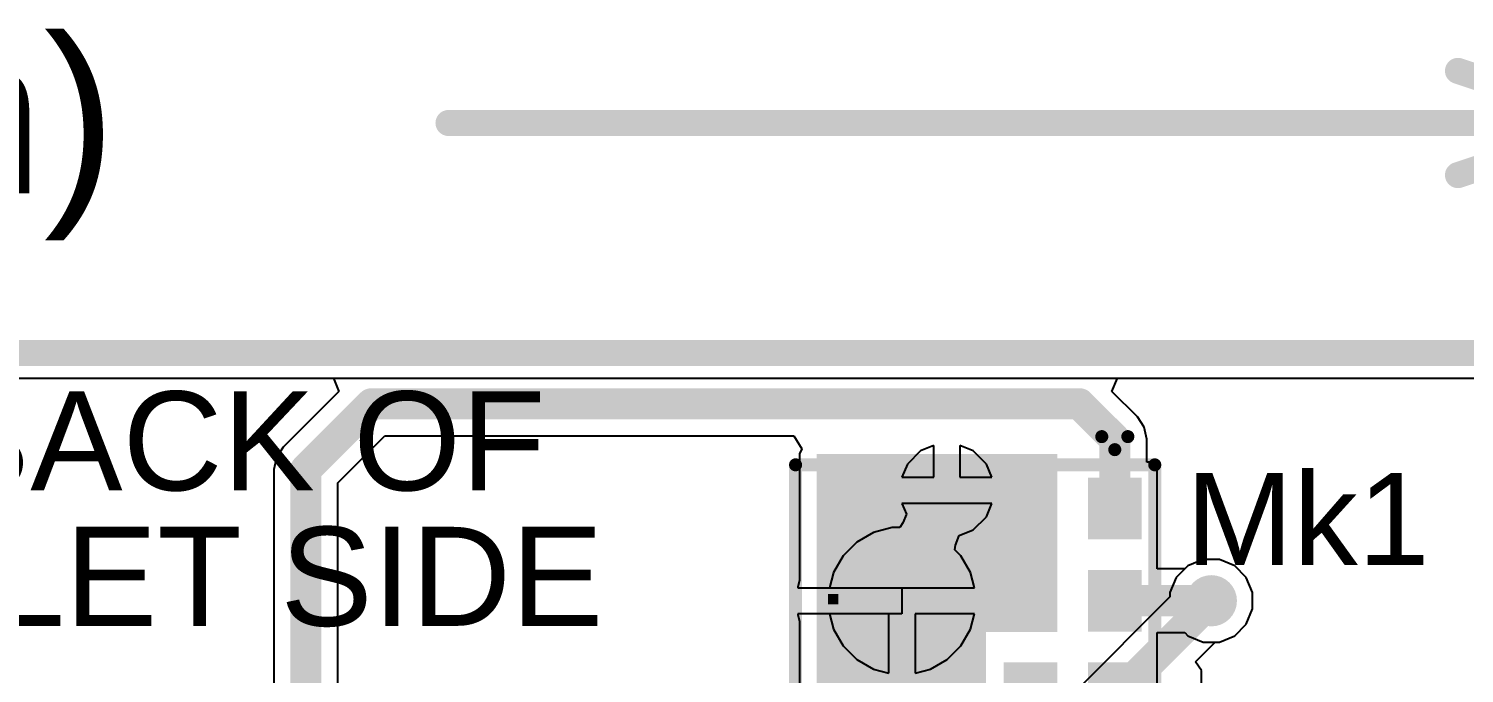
# Model space of a CAD drawing. Header units: millimetres. Extents: x 0 to 1.74, y -0.02 to 0.58.
# Drawn here: x 0.888 to 1.438, y 0.33 to 0.577 of the extents above; entities that cross this region are included whole.
import ezdxf

# ---------------------------------------------------------------- set-up
doc = ezdxf.new("R2010")
doc.units = ezdxf.units.MM
doc.header["$MEASUREMENT"] = 0
for name, color, linetype in [('BottomLayer', 5, 'Continuous'), ('BottomSolder', 6, 'Continuous'), ('Mechanical1', 6, 'Continuous'), ('Mechanical2', 216, 'Continuous'), ('PadHoleLayer', 156, 'Continuous'), ('TopLayer', 1, 'Continuous'), ('TopOverlay', 2, 'Continuous'), ('TopPaste', 8, 'Continuous'), ('TopSolder', 216, 'Continuous'), ('ViaHoleLayer', 16, 'Continuous')]:
    doc.layers.add(name, color=color, linetype=linetype)
doc.styles.add('Arial', font='', dxfattribs={"height": 0.2})
doc.styles.get('Arial').set_extended_font_data('Arial')

# ---------------------------------------------------------------- blocks, each defined once
blk = doc.blocks.new('ICS_43434_2')
at = {"layer": 'BottomSolder'}
h = blk.add_hatch(color=6, dxfattribs=at)
edge = h.paths.add_edge_path()
edge.add_arc((0, -0.02764), 0.02018, 0, 360)
at = {"layer": 'PadHoleLayer'}
h = blk.add_hatch(color=156, dxfattribs=at)
edge = h.paths.add_edge_path()
edge.add_arc((0, -0.02764), 0.02018, 0, 360)
at = {"layer": 'TopLayer'}
for points in [[(-0.04724, 0.06429), (-0.02362, 0.06429), (-0.02362, 0.04374), (-0.04724, 0.04374)], [(-0.01181, 0.06429), (0.01181, 0.06429), (0.01181, 0.04374), (-0.01181, 0.04374)], [(0.02362, 0.06429), (0.04724, 0.06429), (0.04724, 0.04374), (0.02362, 0.04374)], [(-0.04724, 0.03193), (-0.02362, 0.03193), (-0.02362, 0.01138), (-0.04724, 0.01138)], [(0.02362, 0.03193), (0.04724, 0.03193), (0.04724, 0.01138), (0.02362, 0.01138)], [(-0.00258, -0.05205), (0.00136, -0.05205), (0.00136, -0.05598), (-0.00258, -0.05598)]]:
    blk.add_hatch(color=1, dxfattribs=at).paths.add_polyline_path(points)
h = blk.add_hatch(color=1, dxfattribs=at)
edge = h.paths.add_edge_path()
edge.add_arc((0, -0.02764), 0.03199, 0, 360)
at = {"layer": 'TopPaste'}
for points in [[(-0.04528, 0.06232), (-0.02559, 0.06232), (-0.02559, 0.04571), (-0.04528, 0.04571)], [(-0.00984, 0.06232), (0.00984, 0.06232), (0.00984, 0.04571), (-0.00984, 0.04571)], [(0.02559, 0.06232), (0.04528, 0.06232), (0.04528, 0.04571), (0.02559, 0.04571)], [(-0.04528, 0.02996), (-0.02559, 0.02996), (-0.02559, 0.01335), (-0.04528, 0.01335)], [(0.02559, 0.02996), (0.04528, 0.02996), (0.04528, 0.01335), (0.02559, 0.01335)]]:
    blk.add_hatch(color=8, dxfattribs=at).paths.add_polyline_path(points)
at = {"layer": 'TopSolder'}
for points in [[(-0.04724, 0.06429), (-0.02362, 0.06429), (-0.02362, 0.04374), (-0.04724, 0.04374)], [(-0.01181, 0.06429), (0.01181, 0.06429), (0.01181, 0.04374), (-0.01181, 0.04374)], [(0.02362, 0.06429), (0.04724, 0.06429), (0.04724, 0.04374), (0.02362, 0.04374)], [(-0.04724, 0.03193), (-0.02362, 0.03193), (-0.02362, 0.01138), (-0.04724, 0.01138)], [(0.02362, 0.03193), (0.04724, 0.03193), (0.04724, 0.01138), (0.02362, 0.01138)]]:
    blk.add_hatch(color=216, dxfattribs=at).paths.add_polyline_path(points)
h = blk.add_hatch(color=216, dxfattribs=at)
edge = h.paths.add_edge_path()
edge.add_arc((0, -0.02764), 0.02018, 0, 360)
at = {"layer": 'TopOverlay', "const_width": 0.005}
for points in [[(0.05217, 0.06933), (-0.05217, 0.06933)], [(-0.05217, -0.06846), (-0.05217, 0.06933)], [(0.05217, -0.06846), (0.05217, 0.06933)], [(-0.058, 0.054), (-0.063, 0.059)], [(-0.063, 0.049), (-0.063, 0.059)], [(-0.063, 0.049), (-0.058, 0.054)], [(0.05217, -0.06846), (-0.05217, -0.06846)]]:
    blk.add_lwpolyline(points, dxfattribs=at)
at = {"layer": 'TopOverlay', "const_width": 0.0025}
for points in [[(-0.05342, 0.06933, 1), (-0.05092, 0.06933, 1)], [(-0.05342, 0.06933, 1), (-0.05092, 0.06933, 1)], [(0.05092, 0.06933, 1), (0.05342, 0.06933, 1)], [(0.05092, 0.06933, 1), (0.05342, 0.06933, 1)], [(-0.06425, 0.059, 1), (-0.06175, 0.059, 1)], [(-0.06425, 0.059, 1), (-0.06175, 0.059, 1)], [(-0.05925, 0.054, 1), (-0.05675, 0.054, 1)], [(-0.05925, 0.054, 1), (-0.05675, 0.054, 1)], [(-0.06425, 0.049, 1), (-0.06175, 0.049, 1)], [(-0.06425, 0.049, 1), (-0.06175, 0.049, 1)], [(-0.05342, -0.06846, 1), (-0.05092, -0.06846, 1)], [(-0.05342, -0.06846, 1), (-0.05092, -0.06846, 1)], [(0.05092, -0.06846, 1), (0.05342, -0.06846, 1)], [(0.05092, -0.06846, 1), (0.05342, -0.06846, 1)]]:
    blk.add_lwpolyline(points, format="xyb", close=True, dxfattribs=at)

msp = doc.modelspace()

# ---------------------------------------------------------------- hatches: boundary and pattern name
at = {"layer": 'BottomLayer'}
h = msp.add_hatch(color=5, dxfattribs=at)
edge = h.paths.add_edge_path()
edge.add_arc((1.24, 0.4), 0.00984, 0, 360)
h = msp.add_hatch(color=5, dxfattribs=at)
edge = h.paths.add_edge_path()
edge.add_arc((1.34143, 0.35762), 0.00984, 0, 360)
at = {"layer": 'BottomSolder'}
h = msp.add_hatch(color=6, dxfattribs=at)
edge = h.paths.add_edge_path()
edge.add_arc((1.24, 0.4), 0.00591, 0, 360)
h = msp.add_hatch(color=6, dxfattribs=at)
edge = h.paths.add_edge_path()
edge.add_arc((1.34143, 0.35762), 0.00591, 0, 360)
at = {"layer": 'TopLayer'}
for points in [[(1.19, 0.34564), (1.28234, 0.34564), (1.28234, 0.41397), (1.19, 0.41397)], [(1.19, 0.326), (1.255, 0.326), (1.255, 0.362), (1.19, 0.362)]]:
    msp.add_hatch(color=1, dxfattribs=at).paths.add_polyline_path(points)
h = msp.add_hatch(color=1, dxfattribs=at)
edge = h.paths.add_edge_path()
edge.add_arc((1.24, 0.4), 0.00984, 0, 360)
h = msp.add_hatch(color=1, dxfattribs=at)
edge = h.paths.add_edge_path()
edge.add_arc((1.34143, 0.35762), 0.00984, 0, 360)
at = {"layer": 'TopSolder'}
h = msp.add_hatch(color=216, dxfattribs=at)
edge = h.paths.add_edge_path()
edge.add_arc((1.24, 0.4), 0.00591, 0, 360)
h = msp.add_hatch(color=216, dxfattribs=at)
edge = h.paths.add_edge_path()
edge.add_arc((1.34143, 0.35762), 0.00591, 0, 360)
at = {"layer": 'ViaHoleLayer'}
h = msp.add_hatch(color=16, dxfattribs=at)
edge = h.paths.add_edge_path()
edge.add_arc((1.24, 0.4), 0.00591, 0, 360)
h = msp.add_hatch(color=16, dxfattribs=at)
edge = h.paths.add_edge_path()
edge.add_arc((1.34143, 0.35762), 0.00591, 0, 360)

# ---------------------------------------------------------------- linework, layer by layer
at = {"layer": 'BottomLayer'}
for p, q in [((0.58612, 0.443), (1.487, 0.443)), ((1.22989, 0.41513), (1.22487, 0.41011)), ((1.235, 0.41724), (1.22989, 0.41513)), ((1.235, 0.405), (1.235, 0.41724)), ((1.25011, 0.41513), (1.245, 0.41724)), ((1.245, 0.41724), (1.245, 0.405)), ((1.25513, 0.41011), (1.25011, 0.41513)), ((1.22487, 0.41011), (1.22276, 0.405)), ((1.25724, 0.405), (1.25513, 0.41011)), ((1.22276, 0.405), (1.235, 0.405)), ((1.245, 0.405), (1.25724, 0.405)), ((1.25724, 0.395), (1.22276, 0.395)), ((1.22276, 0.395), (1.2245, 0.3908)), ((1.25513, 0.38989), (1.25724, 0.395)), ((1.21906, 0.3858), (1.2119, 0.38388)), ((1.2219, 0.3858), (1.21906, 0.3858)), ((1.22314, 0.38751), (1.2219, 0.3858)), ((1.2245, 0.3908), (1.22314, 0.38751)), ((1.25011, 0.38487), (1.25513, 0.38989)), ((1.20547, 0.38017), (1.20022, 0.37492)), ((1.2119, 0.38388), (1.20547, 0.38017)), ((1.24325, 0.37894), (1.24469, 0.38263)), ((1.24469, 0.38263), (1.25011, 0.38487)), ((1.20022, 0.37492), (1.19652, 0.3685)), ((1.24309, 0.37716), (1.24325, 0.37894)), ((1.24532, 0.37492), (1.24309, 0.37716)), ((1.24903, 0.3685), (1.24532, 0.37492)), ((1.33245, 0.37105), (1.328, 0.3666)), ((1.33827, 0.37347), (1.33245, 0.37105)), ((1.34458, 0.37347), (1.33827, 0.37347)), ((1.3504, 0.37105), (1.34458, 0.37347)), ((1.35486, 0.3666), (1.3504, 0.37105)), ((1.19652, 0.3685), (1.19494, 0.36262)), ((1.2506, 0.36262), (1.24903, 0.3685)), ((1.328, 0.3666), (1.32558, 0.36077)), ((1.35727, 0.36077), (1.35486, 0.3666)), ((1.19494, 0.36262), (1.22277, 0.36262)), ((1.22277, 0.36262), (1.2506, 0.36262)), ((1.32558, 0.35908), (1.28973, 0.32324)), ((1.32558, 0.36077), (1.32558, 0.35908)), ((1.35727, 0.35447), (1.35727, 0.36077)), ((1.21777, 0.35262), (1.19494, 0.35262)), ((1.19494, 0.35262), (1.19652, 0.34675)), ((1.21777, 0.32979), (1.21777, 0.35262)), ((1.2506, 0.35262), (1.22777, 0.35262)), ((1.22777, 0.35262), (1.22777, 0.32979)), ((1.24903, 0.34675), (1.2506, 0.35262)), ((1.35486, 0.34865), (1.35727, 0.35447)), ((1.3504, 0.34419), (1.35486, 0.34865)), ((1.19652, 0.34675), (1.20022, 0.34032)), ((1.24532, 0.34032), (1.24903, 0.34675)), ((1.33534, 0.33424), (1.34289, 0.34178)), ((1.34289, 0.34178), (1.34458, 0.34178)), ((1.34458, 0.34178), (1.3504, 0.34419)), ((1.20022, 0.34032), (1.20547, 0.33508)), ((1.24007, 0.33508), (1.24532, 0.34032)), ((1.20547, 0.33508), (1.2119, 0.33137)), ((1.2119, 0.33137), (1.21777, 0.32979)), ((1.22777, 0.32979), (1.23365, 0.33137)), ((1.23365, 0.33137), (1.24007, 0.33508)), ((1.33762, 0.33083), (1.33534, 0.33424)), ((1.33762, 0.31753), (1.33762, 0.33083))]:
    msp.add_line(p, q, dxfattribs=at)
at = {"layer": 'BottomLayer', "const_width": 0.012}
msp.add_lwpolyline([(1.2948, 0.311), (1.34143, 0.35762)], dxfattribs=at)
at = {"layer": 'BottomLayer', "const_width": 0.006}
msp.add_lwpolyline([(1.33843, 0.35762, 1), (1.34443, 0.35762, 1)], format="xyb", close=True, dxfattribs=at)
at = {"layer": 'Mechanical1', "const_width": 0.01}
for points in [[(1.43606, 0.561), (1.49606, 0.541)], [(1.04883, 0.541), (1.49606, 0.541)], [(1.43606, 0.521), (1.49606, 0.541)]]:
    msp.add_lwpolyline(points, dxfattribs=at)
at = {"layer": 'Mechanical1', "const_width": 0.005}
for points in [[(1.43356, 0.561, 1), (1.43856, 0.561, 1)], [(1.04633, 0.541, 1), (1.05133, 0.541, 1)], [(1.43356, 0.521, 1), (1.43856, 0.521, 1)]]:
    msp.add_lwpolyline(points, format="xyb", close=True, dxfattribs=at)
at = {"layer": 'Mechanical2', "const_width": 0.01}
msp.add_lwpolyline([(0, 0.45276), (1.49606, 0.45276)], dxfattribs=at)
at = {"layer": 'TopLayer'}
for p, q in [((0.58612, 0.443), (1.00473, 0.443)), ((1.00473, 0.443), (1.0068, 0.438)), ((1.30332, 0.438), (1.3054, 0.443)), ((1.3054, 0.443), (1.487, 0.443)), ((1.0068, 0.438), (0.98544, 0.41664)), ((1.31308, 0.42825), (1.30332, 0.438)), ((1.31573, 0.42428), (1.31308, 0.42825)), ((1.31666, 0.4196), (1.31573, 0.42428)), ((1.00633, 0.40292), (1.02437, 0.42096)), ((1.02437, 0.42096), (1.18127, 0.42096)), ((1.18127, 0.42096), (1.18433, 0.41596)), ((1.31666, 0.41087), (1.31666, 0.4196)), ((0.98544, 0.41664), (0.98279, 0.41267)), ((1.18433, 0.41596), (1.18351, 0.41397)), ((1.18351, 0.41397), (1.18351, 0.36558)), ((0.98279, 0.41267), (0.98186, 0.40799)), ((0.98186, 0.40799), (0.98186, 0.22726)), ((1.3207, 0.41087), (1.31666, 0.41087)), ((1.3207, 0.36986), (1.3207, 0.41087)), ((1.00633, 0.30417), (1.00633, 0.40292)), ((1.33126, 0.36986), (1.3207, 0.36986)), ((1.33245, 0.37105), (1.33126, 0.36986)), ((1.33827, 0.37347), (1.33245, 0.37105)), ((1.34458, 0.37347), (1.33827, 0.37347)), ((1.3504, 0.37105), (1.34458, 0.37347)), ((1.35486, 0.3666), (1.3504, 0.37105)), ((1.18351, 0.36558), (1.18278, 0.36289)), ((1.35727, 0.36077), (1.35486, 0.3666)), ((1.18278, 0.36289), (1.18278, 0.36262)), ((1.18278, 0.36262), (1.22277, 0.36262)), ((1.22277, 0.36262), (1.22277, 0.35262)), ((1.35727, 0.35447), (1.35727, 0.36077)), ((1.22277, 0.35262), (1.18278, 0.35262)), ((1.18278, 0.35262), (1.18278, 0.35236)), ((1.35486, 0.34865), (1.35727, 0.35447)), ((1.18278, 0.35236), (1.18351, 0.34967)), ((1.18351, 0.34967), (1.18351, 0.326)), ((1.3504, 0.34419), (1.35486, 0.34865)), ((1.3207, 0.3193), (1.3207, 0.34539)), ((1.3207, 0.34539), (1.33126, 0.34539)), ((1.33126, 0.34539), (1.33245, 0.34419)), ((1.33245, 0.34419), (1.33827, 0.34178)), ((1.33827, 0.34178), (1.34458, 0.34178)), ((1.34458, 0.34178), (1.3504, 0.34419))]:
    msp.add_line(p, q, dxfattribs=at)
at = {"layer": 'TopLayer', "const_width": 0.012}
for points in [[(0.99409, 0.40799), (1.0193, 0.4332)], [(1.0193, 0.4332), (1.29082, 0.4332)], [(1.29082, 0.4332), (1.30443, 0.4196)], [(1.30443, 0.39306), (1.30443, 0.4196)], [(0.99409, 0.19567), (0.99409, 0.40799)], [(1.30443, 0.35762), (1.34143, 0.35762)]]:
    msp.add_lwpolyline(points, dxfattribs=at)
at = {"layer": 'TopLayer', "const_width": 0.006}
for points in [[(1.0163, 0.4332, 1), (1.0223, 0.4332, 1)], [(1.0163, 0.4332, 1), (1.0223, 0.4332, 1)], [(1.28782, 0.4332, 1), (1.29383, 0.4332, 1)], [(1.28782, 0.4332, 1), (1.29383, 0.4332, 1)], [(1.30143, 0.4196, 1), (1.30743, 0.4196, 1)], [(1.30143, 0.4196, 1), (1.30743, 0.4196, 1)], [(0.99109, 0.40799, 1), (0.99709, 0.40799, 1)], [(0.99109, 0.40799, 1), (0.99709, 0.40799, 1)], [(1.30143, 0.39306, 1), (1.30743, 0.39306, 1)], [(1.30143, 0.35762, 1), (1.30743, 0.35762, 1)], [(1.33843, 0.35762, 1), (1.34443, 0.35762, 1)]]:
    msp.add_lwpolyline(points, format="xyb", close=True, dxfattribs=at)

# ---------------------------------------------------------------- block references
at = {"rotation": 270}
msp.add_blockref('ICS_43434_2', (1.25041, 0.35762), dxfattribs=at)

# ---------------------------------------------------------------- texts
at = {"layer": 'Mechanical1', "style": 'Arial'}
msp.add_text('38.00 (mm)', height=0.06, dxfattribs=at).set_placement((0.493, 0.514))
at = {"layer": 'TopOverlay', "style": 'Arial'}
for s, height, p in [('BACK OF', 0.038, (0.853, 0.4)), ('Mk1', 0.035433, (1.33167, 0.37129)), ('TABLET SIDE', 0.038, (0.769, 0.348))]:
    msp.add_text(s, height=height, dxfattribs=at).set_placement(p)

doc.saveas('drawing.dxf')
